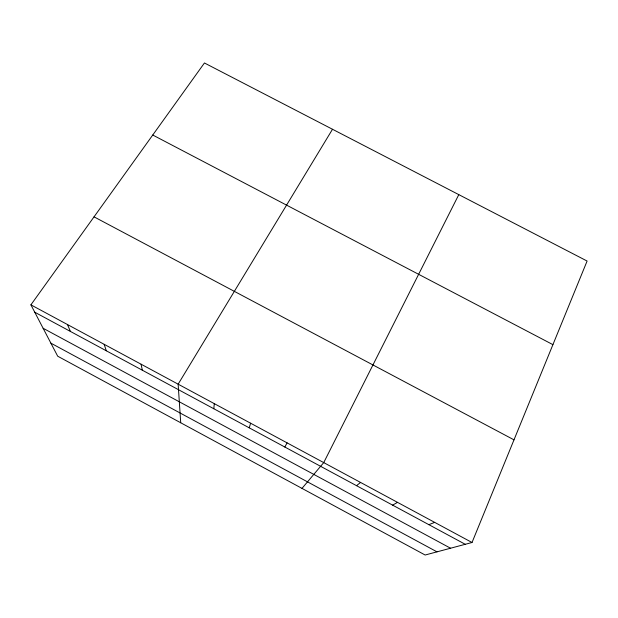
<?xml version="1.0" encoding="UTF-8"?>
<svg xmlns="http://www.w3.org/2000/svg" width="618" height="618" viewBox="0 0 618 618"><rect width="100%" height="100%" fill="white"/><g stroke="black" fill="none" stroke-linecap="round" stroke-linejoin="round"><path stroke-width="0.93" d="M213.805 408.73L214.291 403.647M249.247 427.841L250.607 423.206M472.021 542.496L587.1 261.043L204.442 62.982L30.9 304.844L57.69 356.2L425.13 555.018L472.021 542.496L30.9 304.844M458.795 194.631L323.732 462.604L301.993 488.39M284.844 447.03L287.084 442.859M332.507 129.262L178.146 384.172L180.719 422.766M356.524 485.678L360.549 482.442M392.615 505.13L397.536 502.364M428.861 524.667L434.686 522.388M152.754 135.025L552.917 344.651M94.036 216.848L513.991 439.846M34.739 312.206L465.269 544.296M43.129 328.274L450.568 548.228M50.885 343.152L436.996 551.851M67.455 324.535L70.437 331.449M104.179 344.319L106.304 350.785M141.074 364.195L142.325 370.205"/></g></svg>
